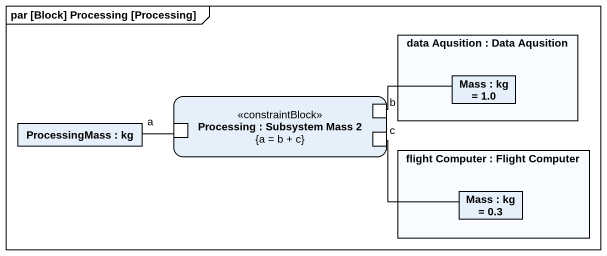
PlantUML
@startuml
mainframe par [Block] Processing [Processing]
rectangle "data Aqusition : Data Aqusition" as data_Aqusition {
  rectangle "Mass : kg = 1.0" as Mass
}
rectangle "Processing : Subsystem Mass 2\n{a = b + c}" as Processing <<constraintBlock>> {
  port a
  port b
  port c
}
rectangle "ProcessingMass : kg" as ProcessingMass
rectangle "flight Computer : Flight Computer" as flight_Computer {
  rectangle "Mass : kg = 0.3" as Mass_2
}
ProcessingMass -right- a
b -right- Mass
c -right- Mass_2
@enduml
